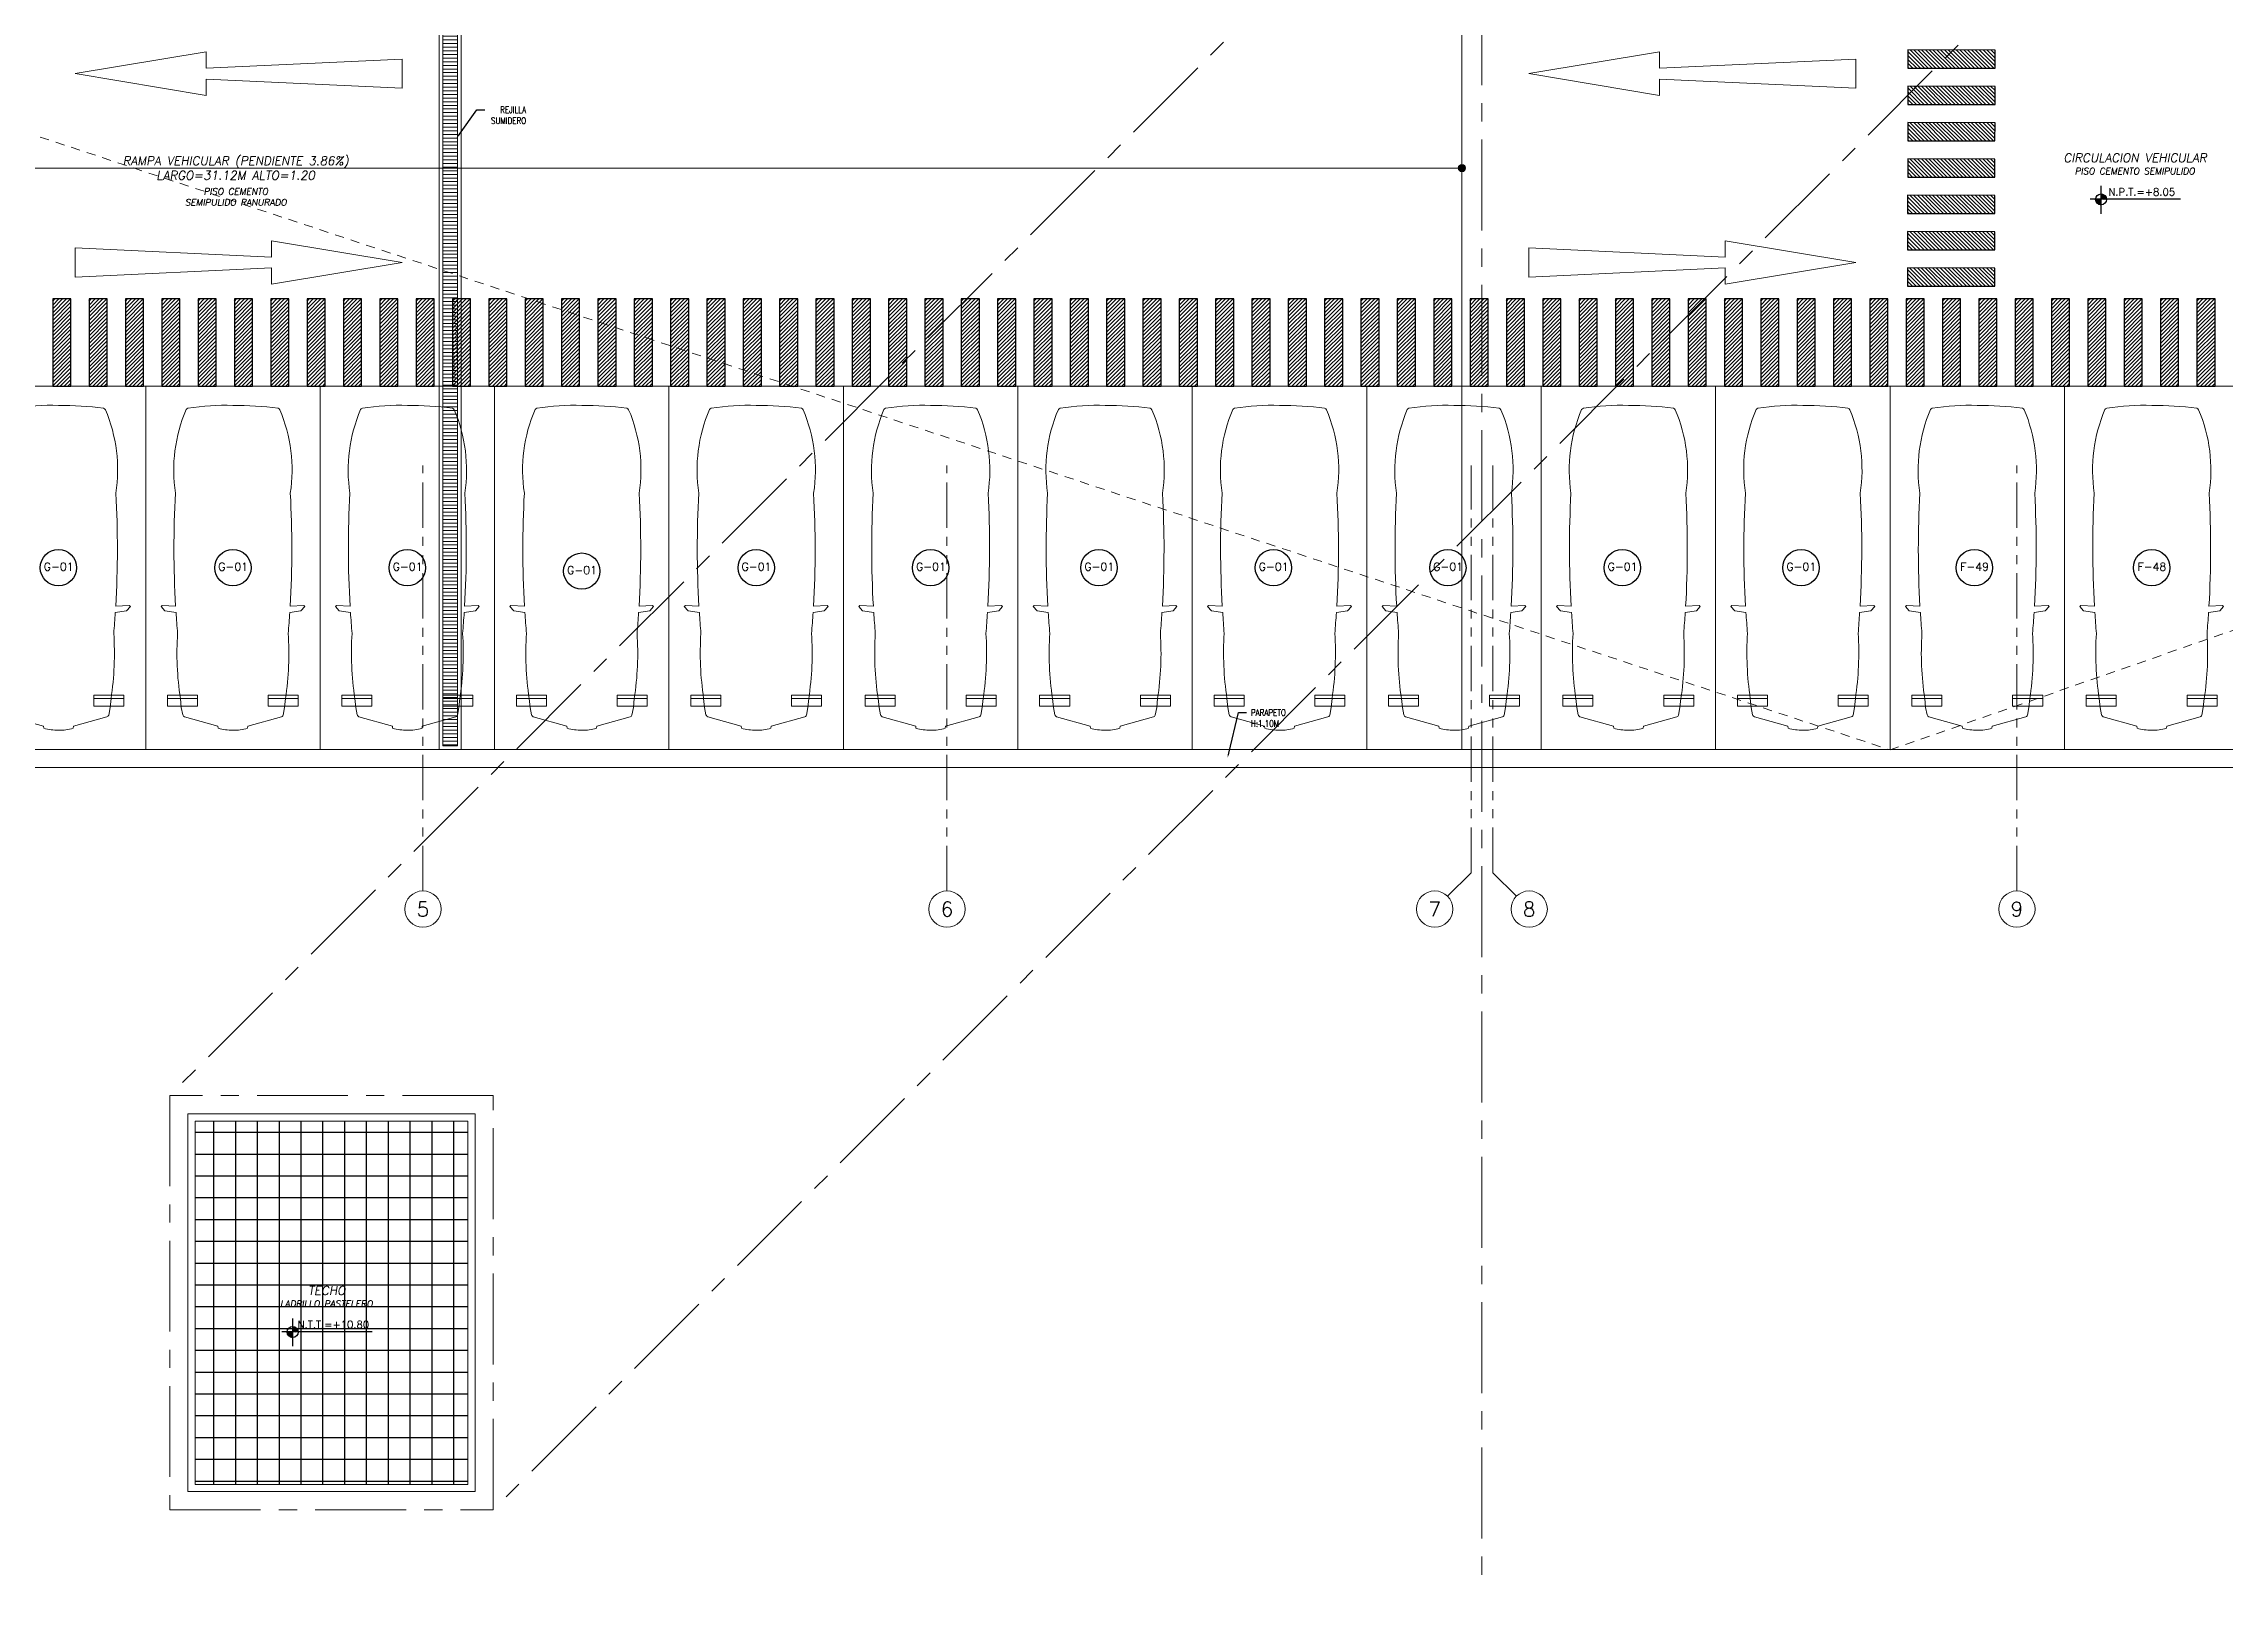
# Model space of a CAD drawing. Header units: millimetres. Extents: x 226317 to 226469, y 8188100 to 8188260.
# Drawn here: x 226368.7 to 226398.71, y 8188100.32 to 8188121.62 of the extents above; entities that cross this region are included whole.
import ezdxf
from ezdxf import colors
from ezdxf.entities.mleader import LeaderData, LeaderLine
from ezdxf.enums import TextEntityAlignment as Align
from ezdxf.math import Vec2, Vec3

# ---------------------------------------------------------------- set-up
doc = ezdxf.new("R2010")
doc.units = ezdxf.units.MM
for name, pattern in [('CENTER', [2, 1.25, -0.25, 0.25, -0.25]), ('HIDDEN2', [0.1875, 0.125, -0.0625]), ('PHANTOM', [2.5, 1.25, -0.25, 0.25, -0.25, 0.25, -0.25]), ('PHANTOM2', [1.25, 0.625, -0.125, 0.125, -0.125, 0.125, -0.125])]:
    doc.linetypes.add(name, pattern=pattern)
for name, color, linetype in [('A-COTAS INT', 8, 'Continuous'), ('A-EJES', 8, 'PHANTOM'), ('A-LINEAS', 8, 'Continuous'), ('A-MOBILIARIO', 8, 'Continuous'), ('A-MURO BAJO', 8, 'Continuous'), ('A-NIVELES-NPT', 8, 'Continuous'), ('A-NUMERO ESTAC', 8, 'Continuous'), ('A-PROYECCIONES', 8, 'HIDDEN2'), ('A-TEXTO-ACABADO PISO', 8, 'Continuous'), ('A-TEXTO-AMBIENTES', 8, 'Continuous'), ('A-TEXTO-INDICACIONES', 8, 'Continuous'), ('A_50_CortesElev', 8, 'CENTER'), ('CIRCULACION PEATONAL', 8, 'Continuous'), ('DLP_MURO BAJO', 8, 'Continuous'), ('HATCH', 8, 'Continuous')]:
    doc.layers.add(name, color=color, linetype=linetype)
doc.layers.add('A-ETAPAS', color=8, linetype='Continuous', lineweight=35, plot=False)
doc.styles.add('R80', font='romans.shx', dxfattribs={"width": 0.8, "oblique": 15, "height": 0.1})
doc.styles.add('ROMANS', font='ROMANS.shx', dxfattribs={"oblique": 10})
doc.styles.add('TXT_COTAS', font='romans.shx', dxfattribs={"width": 0.8})

# ---------------------------------------------------------------- blocks, each defined once
blk = doc.blocks.new('*U25')
at = {"layer": 'CIRCULACION PEATONAL'}
h = blk.add_hatch(dxfattribs=at)
h.set_pattern_fill('ANSI31', color=256, scale=0.3)
h.set_pattern_definition([(45, (63.250368, 0), (-0.0265165, 0.0265165), [])])
h.paths.add_polyline_path([(63.547, 0.228), (63.297, 0.228), (63.297, -0.972), (63.547, -0.972)])
h = blk.add_hatch(dxfattribs=at)
h.set_pattern_fill('ANSI31', color=256, scale=0.3)
h.set_pattern_definition([(45, (63.750368, 0), (-0.0265165, 0.0265165), [])])
h.paths.add_polyline_path([(64.047, 0.228), (63.797, 0.228), (63.797, -0.972), (64.047, -0.972)])
h = blk.add_hatch(dxfattribs=at)
h.set_pattern_fill('ANSI31', color=256, scale=0.3)
h.set_pattern_definition([(45, (64.250368, 0), (-0.0265165, 0.0265165), [])])
h.paths.add_polyline_path([(64.547, 0.228), (64.297, 0.228), (64.297, -0.972), (64.547, -0.972)])
h = blk.add_hatch(dxfattribs=at)
h.set_pattern_fill('ANSI31', color=256, scale=0.3)
h.set_pattern_definition([(45, (64.750368, 0), (-0.0265165, 0.0265165), [])])
h.paths.add_polyline_path([(65.047, 0.228), (64.797, 0.228), (64.797, -0.972), (65.047, -0.972)])
h = blk.add_hatch(dxfattribs=at)
h.set_pattern_fill('ANSI31', color=256, scale=0.3)
h.set_pattern_definition([(45, (65.250368, 0), (-0.0265165, 0.0265165), [])])
h.paths.add_polyline_path([(65.547, 0.228), (65.297, 0.228), (65.297, -0.972), (65.547, -0.972)])
h = blk.add_hatch(dxfattribs=at)
h.set_pattern_fill('ANSI31', color=256, scale=0.3)
h.set_pattern_definition([(45, (65.750368, 0), (-0.0265165, 0.0265165), [])])
h.paths.add_polyline_path([(66.047, 0.228), (65.797, 0.228), (65.797, -0.972), (66.047, -0.972)])
h = blk.add_hatch(dxfattribs=at)
h.set_pattern_fill('ANSI31', color=256, scale=0.3)
h.set_pattern_definition([(45, (66.250368, 0), (-0.0265165, 0.0265165), [])])
h.paths.add_polyline_path([(66.547, 0.228), (66.297, 0.228), (66.297, -0.972), (66.547, -0.972)])
h = blk.add_hatch(dxfattribs=at)
h.set_pattern_fill('ANSI31', color=256, scale=0.3)
h.set_pattern_definition([(45, (66.750368, 0), (-0.0265165, 0.0265165), [])])
h.paths.add_polyline_path([(67.047, 0.228), (66.797, 0.228), (66.797, -0.972), (67.047, -0.972)])
h = blk.add_hatch(dxfattribs=at)
h.set_pattern_fill('ANSI31', color=256, scale=0.3)
h.set_pattern_definition([(45, (67.250368, 0), (-0.0265165, 0.0265165), [])])
h.paths.add_polyline_path([(67.547, 0.228), (67.297, 0.228), (67.297, -0.972), (67.547, -0.972)])
h = blk.add_hatch(dxfattribs=at)
h.set_pattern_fill('ANSI31', color=256, scale=0.3)
h.set_pattern_definition([(45, (67.750368, 0), (-0.0265165, 0.0265165), [])])
h.paths.add_polyline_path([(68.047, 0.228), (67.797, 0.228), (67.797, -0.972), (68.047, -0.972)])
h = blk.add_hatch(dxfattribs=at)
h.set_pattern_fill('ANSI31', color=256, scale=0.3)
h.set_pattern_definition([(45, (68.250368, 0), (-0.0265165, 0.0265165), [])])
h.paths.add_polyline_path([(68.547, 0.228), (68.297, 0.228), (68.297, -0.972), (68.547, -0.972)])
h = blk.add_hatch(dxfattribs=at)
h.set_pattern_fill('ANSI31', color=256, scale=0.3)
h.set_pattern_definition([(45, (68.750368, 0), (-0.0265165, 0.0265165), [])])
h.paths.add_polyline_path([(69.047, 0.228), (68.797, 0.228), (68.797, -0.972), (69.047, -0.972)])
h = blk.add_hatch(dxfattribs=at)
h.set_pattern_fill('ANSI31', color=256, scale=0.3)
h.set_pattern_definition([(45, (69.250368, 0), (-0.0265165, 0.0265165), [])])
h.paths.add_polyline_path([(69.547, 0.228), (69.297, 0.228), (69.297, -0.972), (69.547, -0.972)])
h = blk.add_hatch(dxfattribs=at)
h.set_pattern_fill('ANSI31', color=256, scale=0.3)
h.set_pattern_definition([(45, (69.750368, 0), (-0.0265165, 0.0265165), [])])
h.paths.add_polyline_path([(70.047, 0.228), (69.797, 0.228), (69.797, -0.972), (70.047, -0.972)])
h = blk.add_hatch(dxfattribs=at)
h.set_pattern_fill('ANSI31', color=256, scale=0.3)
h.set_pattern_definition([(45, (70.250368, 0), (-0.0265165, 0.0265165), [])])
h.paths.add_polyline_path([(70.547, 0.228), (70.297, 0.228), (70.297, -0.972), (70.547, -0.972)])
h = blk.add_hatch(dxfattribs=at)
h.set_pattern_fill('ANSI31', color=256, scale=0.3)
h.set_pattern_definition([(45, (70.750368, 0), (-0.0265165, 0.0265165), [])])
h.paths.add_polyline_path([(71.047, 0.228), (70.797, 0.228), (70.797, -0.972), (71.047, -0.972)])
h = blk.add_hatch(dxfattribs=at)
h.set_pattern_fill('ANSI31', color=256, scale=0.3)
h.set_pattern_definition([(45, (71.250368, 0), (-0.0265165, 0.0265165), [])])
h.paths.add_polyline_path([(71.547, 0.228), (71.297, 0.228), (71.297, -0.972), (71.547, -0.972)])
h = blk.add_hatch(dxfattribs=at)
h.set_pattern_fill('ANSI31', color=256, scale=0.3)
h.set_pattern_definition([(45, (71.750368, 0), (-0.0265165, 0.0265165), [])])
h.paths.add_polyline_path([(72.047, 0.228), (71.797, 0.228), (71.797, -0.972), (72.047, -0.972)])
h = blk.add_hatch(dxfattribs=at)
h.set_pattern_fill('ANSI31', color=256, scale=0.3)
h.set_pattern_definition([(45, (72.250368, 0), (-0.0265165, 0.0265165), [])])
h.paths.add_polyline_path([(72.547, 0.228), (72.297, 0.228), (72.297, -0.972), (72.547, -0.972)])
h = blk.add_hatch(dxfattribs=at)
h.set_pattern_fill('ANSI31', color=256, scale=0.3)
h.set_pattern_definition([(45, (72.750368, 0), (-0.0265165, 0.0265165), [])])
h.paths.add_polyline_path([(73.047, 0.228), (72.797, 0.228), (72.797, -0.972), (73.047, -0.972)])
h = blk.add_hatch(dxfattribs=at)
h.set_pattern_fill('ANSI31', color=256, scale=0.3)
h.set_pattern_definition([(45, (73.250368, 0), (-0.0265165, 0.0265165), [])])
h.paths.add_polyline_path([(73.547, 0.228), (73.297, 0.228), (73.297, -0.972), (73.547, -0.972)])
h = blk.add_hatch(dxfattribs=at)
h.set_pattern_fill('ANSI31', color=256, scale=0.3)
h.set_pattern_definition([(45, (73.750368, 0), (-0.0265165, 0.0265165), [])])
h.paths.add_polyline_path([(74.047, 0.228), (73.797, 0.228), (73.797, -0.972), (74.047, -0.972)])
h = blk.add_hatch(dxfattribs=at)
h.set_pattern_fill('ANSI31', color=256, scale=0.3)
h.set_pattern_definition([(45, (74.250368, 0), (-0.0265165, 0.0265165), [])])
h.paths.add_polyline_path([(74.547, 0.228), (74.297, 0.228), (74.297, -0.972), (74.547, -0.972)])
h = blk.add_hatch(dxfattribs=at)
h.set_pattern_fill('ANSI31', color=256, scale=0.3)
h.set_pattern_definition([(45, (74.750368, 0), (-0.0265165, 0.0265165), [])])
h.paths.add_polyline_path([(75.047, 0.228), (74.797, 0.228), (74.797, -0.972), (75.047, -0.972)])
h = blk.add_hatch(dxfattribs=at)
h.set_pattern_fill('ANSI31', color=256, scale=0.3)
h.set_pattern_definition([(45, (75.250368, 0), (-0.0265165, 0.0265165), [])])
h.paths.add_polyline_path([(75.547, 0.228), (75.297, 0.228), (75.297, -0.972), (75.547, -0.972)])
h = blk.add_hatch(dxfattribs=at)
h.set_pattern_fill('ANSI31', color=256, scale=0.3)
h.set_pattern_definition([(45, (75.750368, 0), (-0.0265165, 0.0265165), [])])
h.paths.add_polyline_path([(76.047, 0.228), (75.797, 0.228), (75.797, -0.972), (76.047, -0.972)])
h = blk.add_hatch(dxfattribs=at)
h.set_pattern_fill('ANSI31', color=256, scale=0.3)
h.set_pattern_definition([(45, (76.250368, 0), (-0.0265165, 0.0265165), [])])
h.paths.add_polyline_path([(76.547, 0.228), (76.297, 0.228), (76.297, -0.972), (76.547, -0.972)])
h = blk.add_hatch(dxfattribs=at)
h.set_pattern_fill('ANSI31', color=256, scale=0.3)
h.set_pattern_definition([(45, (76.750368, 0), (-0.0265165, 0.0265165), [])])
h.paths.add_polyline_path([(77.047, 0.228), (76.797, 0.228), (76.797, -0.972), (77.047, -0.972)])
h = blk.add_hatch(dxfattribs=at)
h.set_pattern_fill('ANSI31', color=256, scale=0.3)
h.set_pattern_definition([(45, (77.250368, 0), (-0.0265165, 0.0265165), [])])
h.paths.add_polyline_path([(77.547, 0.228), (77.297, 0.228), (77.297, -0.972), (77.547, -0.972)])
h = blk.add_hatch(dxfattribs=at)
h.set_pattern_fill('ANSI31', color=256, scale=0.3)
h.set_pattern_definition([(45, (77.750368, 0), (-0.0265165, 0.0265165), [])])
h.paths.add_polyline_path([(78.047, 0.228), (77.797, 0.228), (77.797, -0.972), (78.047, -0.972)])
h = blk.add_hatch(dxfattribs=at)
h.set_pattern_fill('ANSI31', color=256, scale=0.3)
h.set_pattern_definition([(45, (78.250368, 0), (-0.0265165, 0.0265165), [])])
h.paths.add_polyline_path([(78.547, 0.228), (78.297, 0.228), (78.297, -0.972), (78.547, -0.972)])
h = blk.add_hatch(dxfattribs=at)
h.set_pattern_fill('ANSI31', color=256, scale=0.3)
h.set_pattern_definition([(45, (78.750368, 0), (-0.0265165, 0.0265165), [])])
h.paths.add_polyline_path([(79.047, 0.228), (78.797, 0.228), (78.797, -0.972), (79.047, -0.972)])
h = blk.add_hatch(dxfattribs=at)
h.set_pattern_fill('ANSI31', color=256, scale=0.3)
h.set_pattern_definition([(45, (79.250368, 0), (-0.0265165, 0.0265165), [])])
h.paths.add_polyline_path([(79.547, 0.228), (79.297, 0.228), (79.297, -0.972), (79.547, -0.972)])
h = blk.add_hatch(dxfattribs=at)
h.set_pattern_fill('ANSI31', color=256, scale=0.3)
h.set_pattern_definition([(45, (79.750368, 0), (-0.0265165, 0.0265165), [])])
h.paths.add_polyline_path([(80.047, 0.228), (79.797, 0.228), (79.797, -0.972), (80.047, -0.972)])
h = blk.add_hatch(dxfattribs=at)
h.set_pattern_fill('ANSI31', color=256, scale=0.3)
h.set_pattern_definition([(45, (80.250368, 0), (-0.0265165, 0.0265165), [])])
h.paths.add_polyline_path([(80.547, 0.228), (80.297, 0.228), (80.297, -0.972), (80.547, -0.972)])
h = blk.add_hatch(dxfattribs=at)
h.set_pattern_fill('ANSI31', color=256, scale=0.3)
h.set_pattern_definition([(45, (80.750368, 0), (-0.0265165, 0.0265165), [])])
h.paths.add_polyline_path([(81.047, 0.228), (80.797, 0.228), (80.797, -0.972), (81.047, -0.972)])
h = blk.add_hatch(dxfattribs=at)
h.set_pattern_fill('ANSI31', color=256, scale=0.3)
h.set_pattern_definition([(45, (81.250368, 0), (-0.0265165, 0.0265165), [])])
h.paths.add_polyline_path([(81.547, 0.228), (81.297, 0.228), (81.297, -0.972), (81.547, -0.972)])
h = blk.add_hatch(dxfattribs=at)
h.set_pattern_fill('ANSI31', color=256, scale=0.3)
h.set_pattern_definition([(45, (81.750368, 0), (-0.0265165, 0.0265165), [])])
h.paths.add_polyline_path([(82.047, 0.228), (81.797, 0.228), (81.797, -0.972), (82.047, -0.972)])
h = blk.add_hatch(dxfattribs=at)
h.set_pattern_fill('ANSI31', color=256, scale=0.3)
h.set_pattern_definition([(45, (82.250368, 0), (-0.0265165, 0.0265165), [])])
h.paths.add_polyline_path([(82.547, 0.228), (82.297, 0.228), (82.297, -0.972), (82.547, -0.972)])
h = blk.add_hatch(dxfattribs=at)
h.set_pattern_fill('ANSI31', color=256, scale=0.3)
h.set_pattern_definition([(45, (82.750368, 0), (-0.0265165, 0.0265165), [])])
h.paths.add_polyline_path([(83.047, 0.228), (82.797, 0.228), (82.797, -0.972), (83.047, -0.972)])
h = blk.add_hatch(dxfattribs=at)
h.set_pattern_fill('ANSI31', color=256, scale=0.3)
h.set_pattern_definition([(45, (83.250368, 0), (-0.0265165, 0.0265165), [])])
h.paths.add_polyline_path([(83.547, 0.228), (83.297, 0.228), (83.297, -0.972), (83.547, -0.972)])
h = blk.add_hatch(dxfattribs=at)
h.set_pattern_fill('ANSI31', color=256, scale=0.3)
h.set_pattern_definition([(45, (83.750368, 0), (-0.0265165, 0.0265165), [])])
h.paths.add_polyline_path([(84.047, 0.228), (83.797, 0.228), (83.797, -0.972), (84.047, -0.972)])
h = blk.add_hatch(dxfattribs=at)
h.set_pattern_fill('ANSI31', color=256, scale=0.3)
h.set_pattern_definition([(45, (84.250368, 0), (-0.0265165, 0.0265165), [])])
h.paths.add_polyline_path([(84.547, 0.228), (84.297, 0.228), (84.297, -0.972), (84.547, -0.972)])
h = blk.add_hatch(dxfattribs=at)
h.set_pattern_fill('ANSI31', color=256, scale=0.3)
h.set_pattern_definition([(45, (84.750368, 0), (-0.0265165, 0.0265165), [])])
h.paths.add_polyline_path([(85.047, 0.228), (84.797, 0.228), (84.797, -0.972), (85.047, -0.972)])
h = blk.add_hatch(dxfattribs=at)
h.set_pattern_fill('ANSI31', color=256, scale=0.3)
h.set_pattern_definition([(45, (85.250368, 0), (-0.0265165, 0.0265165), [])])
h.paths.add_polyline_path([(85.547, 0.228), (85.297, 0.228), (85.297, -0.972), (85.547, -0.972)])
h = blk.add_hatch(dxfattribs=at)
h.set_pattern_fill('ANSI31', color=256, scale=0.3)
h.set_pattern_definition([(45, (85.750368, 0), (-0.0265165, 0.0265165), [])])
h.paths.add_polyline_path([(86.047, 0.228), (85.797, 0.228), (85.797, -0.972), (86.047, -0.972)])
h = blk.add_hatch(dxfattribs=at)
h.set_pattern_fill('ANSI31', color=256, scale=0.3)
h.set_pattern_definition([(45, (86.250368, 0), (-0.0265165, 0.0265165), [])])
h.paths.add_polyline_path([(86.547, 0.228), (86.297, 0.228), (86.297, -0.972), (86.547, -0.972)])
h = blk.add_hatch(dxfattribs=at)
h.set_pattern_fill('ANSI31', color=256, scale=0.3)
h.set_pattern_definition([(45, (86.750368, 0), (-0.0265165, 0.0265165), [])])
h.paths.add_polyline_path([(87.047, 0.228), (86.797, 0.228), (86.797, -0.972), (87.047, -0.972)])
h = blk.add_hatch(dxfattribs=at)
h.set_pattern_fill('ANSI31', color=256, scale=0.3)
h.set_pattern_definition([(45, (87.250368, 0), (-0.0265165, 0.0265165), [])])
h.paths.add_polyline_path([(87.547, 0.228), (87.297, 0.228), (87.297, -0.972), (87.547, -0.972)])
h = blk.add_hatch(dxfattribs=at)
h.set_pattern_fill('ANSI31', color=256, scale=0.3)
h.set_pattern_definition([(45, (87.750368, 0), (-0.0265165, 0.0265165), [])])
h.paths.add_polyline_path([(88.047, 0.228), (87.797, 0.228), (87.797, -0.972), (88.047, -0.972)])
h = blk.add_hatch(dxfattribs=at)
h.set_pattern_fill('ANSI31', color=256, scale=0.3)
h.set_pattern_definition([(45, (88.250368, 0), (-0.0265165, 0.0265165), [])])
h.paths.add_polyline_path([(88.547, 0.228), (88.297, 0.228), (88.297, -0.972), (88.547, -0.972)])
h = blk.add_hatch(dxfattribs=at)
h.set_pattern_fill('ANSI31', color=256, scale=0.3)
h.set_pattern_definition([(45, (88.750368, 0), (-0.0265165, 0.0265165), [])])
h.paths.add_polyline_path([(89.047, 0.228), (88.797, 0.228), (88.797, -0.972), (89.047, -0.972)])
h = blk.add_hatch(dxfattribs=at)
h.set_pattern_fill('ANSI31', color=256, scale=0.3)
h.set_pattern_definition([(45, (89.250368, 0), (-0.0265165, 0.0265165), [])])
h.paths.add_polyline_path([(89.547, 0.228), (89.297, 0.228), (89.297, -0.972), (89.547, -0.972)])
h = blk.add_hatch(dxfattribs=at)
h.set_pattern_fill('ANSI31', color=256, scale=0.3)
h.set_pattern_definition([(45, (89.750368, 0), (-0.0265165, 0.0265165), [])])
h.paths.add_polyline_path([(90.047, 0.228), (89.797, 0.228), (89.797, -0.972), (90.047, -0.972)])
h = blk.add_hatch(dxfattribs=at)
h.set_pattern_fill('ANSI31', color=256, scale=0.3)
h.set_pattern_definition([(45, (90.250368, 0), (-0.0265165, 0.0265165), [])])
h.paths.add_polyline_path([(90.547, 0.228), (90.297, 0.228), (90.297, -0.972), (90.547, -0.972)])
h = blk.add_hatch(dxfattribs=at)
h.set_pattern_fill('ANSI31', color=256, scale=0.3)
h.set_pattern_definition([(45, (90.750368, 0), (-0.0265165, 0.0265165), [])])
h.paths.add_polyline_path([(91.047, 0.228), (90.797, 0.228), (90.797, -0.972), (91.047, -0.972)])
h = blk.add_hatch(dxfattribs=at)
h.set_pattern_fill('ANSI31', color=256, scale=0.3)
h.set_pattern_definition([(45, (91.250368, 0), (-0.0265165, 0.0265165), [])])
h.paths.add_polyline_path([(91.547, 0.228), (91.297, 0.228), (91.297, -0.972), (91.547, -0.972)])
h = blk.add_hatch(dxfattribs=at)
h.set_pattern_fill('ANSI31', color=256, scale=0.3)
h.set_pattern_definition([(45, (91.750368, 0), (-0.0265165, 0.0265165), [])])
h.paths.add_polyline_path([(92.047, 0.228), (91.797, 0.228), (91.797, -0.972), (92.047, -0.972)])
h = blk.add_hatch(dxfattribs=at)
h.set_pattern_fill('ANSI31', color=256, scale=0.3)
h.set_pattern_definition([(45, (92.250368, 0), (-0.0265165, 0.0265165), [])])
h.paths.add_polyline_path([(92.547, 0.228), (92.297, 0.228), (92.297, -0.972), (92.547, -0.972)])
h = blk.add_hatch(dxfattribs=at)
h.set_pattern_fill('ANSI31', color=256, scale=0.3)
h.set_pattern_definition([(45, (92.750368, 0), (-0.0265165, 0.0265165), [])])
h.paths.add_polyline_path([(93.047, 0.228), (92.797, 0.228), (92.797, -0.972), (93.047, -0.972)])
for points in [[(63.297, -0.972), (63.547, -0.972), (63.547, 0.228), (63.297, 0.228)], [(63.797, -0.972), (64.047, -0.972), (64.047, 0.228), (63.797, 0.228)], [(64.297, -0.972), (64.547, -0.972), (64.547, 0.228), (64.297, 0.228)], [(64.797, -0.972), (65.047, -0.972), (65.047, 0.228), (64.797, 0.228)], [(65.297, -0.972), (65.547, -0.972), (65.547, 0.228), (65.297, 0.228)], [(65.797, -0.972), (66.047, -0.972), (66.047, 0.228), (65.797, 0.228)], [(66.297, -0.972), (66.547, -0.972), (66.547, 0.228), (66.297, 0.228)], [(66.797, -0.972), (67.047, -0.972), (67.047, 0.228), (66.797, 0.228)], [(67.297, -0.972), (67.547, -0.972), (67.547, 0.228), (67.297, 0.228)], [(67.797, -0.972), (68.047, -0.972), (68.047, 0.228), (67.797, 0.228)], [(68.297, -0.972), (68.547, -0.972), (68.547, 0.228), (68.297, 0.228)], [(68.797, -0.972), (69.047, -0.972), (69.047, 0.228), (68.797, 0.228)], [(69.297, -0.972), (69.547, -0.972), (69.547, 0.228), (69.297, 0.228)], [(69.797, -0.972), (70.047, -0.972), (70.047, 0.228), (69.797, 0.228)], [(70.297, -0.972), (70.547, -0.972), (70.547, 0.228), (70.297, 0.228)], [(70.797, -0.972), (71.047, -0.972), (71.047, 0.228), (70.797, 0.228)], [(71.297, -0.972), (71.547, -0.972), (71.547, 0.228), (71.297, 0.228)], [(71.797, -0.972), (72.047, -0.972), (72.047, 0.228), (71.797, 0.228)], [(72.297, -0.972), (72.547, -0.972), (72.547, 0.228), (72.297, 0.228)], [(72.797, -0.972), (73.047, -0.972), (73.047, 0.228), (72.797, 0.228)], [(73.297, -0.972), (73.547, -0.972), (73.547, 0.228), (73.297, 0.228)], [(73.797, -0.972), (74.047, -0.972), (74.047, 0.228), (73.797, 0.228)], [(74.297, -0.972), (74.547, -0.972), (74.547, 0.228), (74.297, 0.228)], [(74.797, -0.972), (75.047, -0.972), (75.047, 0.228), (74.797, 0.228)], [(75.297, -0.972), (75.547, -0.972), (75.547, 0.228), (75.297, 0.228)], [(75.797, -0.972), (76.047, -0.972), (76.047, 0.228), (75.797, 0.228)], [(76.297, -0.972), (76.547, -0.972), (76.547, 0.228), (76.297, 0.228)], [(76.797, -0.972), (77.047, -0.972), (77.047, 0.228), (76.797, 0.228)], [(77.297, -0.972), (77.547, -0.972), (77.547, 0.228), (77.297, 0.228)], [(77.797, -0.972), (78.047, -0.972), (78.047, 0.228), (77.797, 0.228)], [(78.297, -0.972), (78.547, -0.972), (78.547, 0.228), (78.297, 0.228)], [(78.797, -0.972), (79.047, -0.972), (79.047, 0.228), (78.797, 0.228)], [(79.297, -0.972), (79.547, -0.972), (79.547, 0.228), (79.297, 0.228)], [(79.797, -0.972), (80.047, -0.972), (80.047, 0.228), (79.797, 0.228)], [(80.297, -0.972), (80.547, -0.972), (80.547, 0.228), (80.297, 0.228)], [(80.797, -0.972), (81.047, -0.972), (81.047, 0.228), (80.797, 0.228)], [(81.297, -0.972), (81.547, -0.972), (81.547, 0.228), (81.297, 0.228)], [(81.797, -0.972), (82.047, -0.972), (82.047, 0.228), (81.797, 0.228)], [(82.297, -0.972), (82.547, -0.972), (82.547, 0.228), (82.297, 0.228)], [(82.797, -0.972), (83.047, -0.972), (83.047, 0.228), (82.797, 0.228)], [(83.297, -0.972), (83.547, -0.972), (83.547, 0.228), (83.297, 0.228)], [(83.797, -0.972), (84.047, -0.972), (84.047, 0.228), (83.797, 0.228)], [(84.297, -0.972), (84.547, -0.972), (84.547, 0.228), (84.297, 0.228)], [(84.797, -0.972), (85.047, -0.972), (85.047, 0.228), (84.797, 0.228)], [(85.297, -0.972), (85.547, -0.972), (85.547, 0.228), (85.297, 0.228)], [(85.797, -0.972), (86.047, -0.972), (86.047, 0.228), (85.797, 0.228)], [(86.297, -0.972), (86.547, -0.972), (86.547, 0.228), (86.297, 0.228)], [(86.797, -0.972), (87.047, -0.972), (87.047, 0.228), (86.797, 0.228)], [(87.297, -0.972), (87.547, -0.972), (87.547, 0.228), (87.297, 0.228)], [(87.797, -0.972), (88.047, -0.972), (88.047, 0.228), (87.797, 0.228)], [(88.297, -0.972), (88.547, -0.972), (88.547, 0.228), (88.297, 0.228)], [(88.797, -0.972), (89.047, -0.972), (89.047, 0.228), (88.797, 0.228)], [(89.297, -0.972), (89.547, -0.972), (89.547, 0.228), (89.297, 0.228)], [(89.797, -0.972), (90.047, -0.972), (90.047, 0.228), (89.797, 0.228)], [(90.297, -0.972), (90.547, -0.972), (90.547, 0.228), (90.297, 0.228)], [(90.797, -0.972), (91.047, -0.972), (91.047, 0.228), (90.797, 0.228)], [(91.297, -0.972), (91.547, -0.972), (91.547, 0.228), (91.297, 0.228)], [(91.797, -0.972), (92.047, -0.972), (92.047, 0.228), (91.797, 0.228)], [(92.297, -0.972), (92.547, -0.972), (92.547, 0.228), (92.297, 0.228)], [(92.797, -0.972), (93.047, -0.972), (93.047, 0.228), (92.797, 0.228)]]:
    blk.add_lwpolyline(points, close=True, dxfattribs=at)
blk = doc.blocks.new('EJES 1P')
at = {"layer": 'A-EJES', "color": 8, "linetype": 'PHANTOM2', "lineweight": 0}
for p, q in [((40.951, -18.221), (41.274, -17.898)), ((41.898, -18.221), (41.574, -17.898))]:
    blk.add_line(p, q, dxfattribs=at)
for points in [[(26.854, -18.151), (26.854, -12.292)], [(34.064, -18.151), (34.064, -12.292)], [(41.274, -17.898), (41.274, -12.292)], [(41.574, -17.898), (41.574, -12.292)], [(48.784, -18.151), (48.784, -12.292)]]:
    blk.add_lwpolyline(points, dxfattribs=at)
at = {"layer": 'A-EJES', "color": 8, "linetype": 'Continuous', "lineweight": 0}
for centre in [(26.854, -18.398), (34.064, -18.398), (40.774, -18.398), (42.074, -18.398), (48.784, -18.398)]:
    blk.add_circle(centre, 0.25, dxfattribs=at)
at = {"layer": 'A-EJES', "color": 8, "linetype": 'Continuous', "lineweight": 0, "style": 'ROMANS'}
for s, p in [('5', (26.854, -18.398)), ('6', (34.064, -18.398)), ('7', (40.774, -18.398)), ('8', (42.074, -18.398)), ('9', (48.784, -18.398))]:
    blk.add_text(s, height=0.2, dxfattribs=at).set_placement(p, align=Align.MIDDLE_CENTER)
blk = doc.blocks.new('EJE')
at = {"linetype": 'Continuous'}
blk.add_circle((0, 0), 0.5, dxfattribs=at)
at = {"layer": 'A-TEXTO-INDICACIONES', "style": 'ROMANS'}
blk.add_attdef('EJE', text='', height=0.22, rotation=0, dxfattribs=at).set_placement((0.007, 0.028), align=Align.MIDDLE_CENTER)
blk = doc.blocks.new('numeración')
at = {"layer": 'A-NUMERO ESTAC', "color": 8, "lineweight": 0, "xscale": 0.5, "yscale": 0.5, "zscale": 0.5}
for p, values in [((-96.171, -98.2), {'EJE': 'G-01'}), ((-93.771, -98.2), {'EJE': 'G-01'}), ((-91.371, -98.2), {'EJE': 'G-01'}), ((-88.971, -98.247), {'EJE': 'G-01'}), ((-86.571, -98.2), {'EJE': 'G-01'}), ((-84.171, -98.2), {'EJE': 'G-01'}), ((-81.855, -98.2), {'EJE': 'G-01'}), ((-79.455, -98.2), {'EJE': 'G-01'}), ((-77.055, -98.2), {'EJE': 'G-01'}), ((-74.655, -98.2), {'EJE': 'G-01'}), ((-72.196, -98.2), {'EJE': 'G-01'}), ((-69.811, -98.2), {'EJE': 'F-49'}), ((-67.371, -98.2), {'EJE': 'F-48'})]:
    blk.add_blockref('EJE', p, dxfattribs=at).add_auto_attribs(values)
blk = doc.blocks.new('*U60')
at = {"color": 8, "lineweight": 0, "ltscale": 0.5}
for p, q in [((0.3, 4.302), (0.713, 4.302)), ((2.1, 4.302), (1.687, 4.302))]:
    blk.add_line(p, q, dxfattribs=at)
for points in [[(0, 0), (2.4, 0), (2.4, 5), (0, 5)], [(0.3, 4.405), (0.3, 4.255), (0.713, 4.255), (0.713, 4.405)], [(1.687, 4.405), (1.687, 4.255), (2.1, 4.255), (2.1, 4.405)]]:
    blk.add_lwpolyline(points, close=True, dxfattribs=at)
blk.add_lwpolyline([(1.988, 3.029), (2.175, 3.018), (2.189, 3.033), (2.136, 3.092), (1.982, 3.115, 0.005253), (1.961, 3.403, 0.053235), (1.923, 4.298), (1.91, 4.424), (1.891, 4.525), (1.886, 4.535, 0.218656), (1.867, 4.551), (1.406, 4.68), (1.402, 4.708, 0.091554), (1.2, 4.734, 0.09162), (0.998, 4.709), (0.994, 4.682), (0.533, 4.552, 0.218656), (0.514, 4.536), (0.509, 4.527), (0.49, 4.425), (0.477, 4.3, 0.053235), (0.439, 3.404, 0.005253), (0.418, 3.116), (0.264, 3.093), (0.211, 3.034), (0.225, 3.019), (0.412, 3.03, 0.028265), (0.41, 1.476, 0.139924), (0.555, 0.325, 0.272148), (0.579, 0.306, 0.035353), (1.2, 0.266, 0.045639), (1.819, 0.305, 0.272148), (1.843, 0.324, 0.139889), (1.99, 1.475, 0.028265)], format="xyb", close=True, dxfattribs=at)
blk = doc.blocks.new('*U20')
at = {"layer": 'CIRCULACION PEATONAL'}
h = blk.add_hatch(dxfattribs=at)
h.set_pattern_fill('ANSI31', color=256, scale=0.3)
h.set_pattern_definition([(45, (114.11085, 0), (-0.0265165, 0.0265165), [])])
h.paths.add_polyline_path([(114.408, 0.228), (114.158, 0.228), (114.158, -0.972), (114.408, -0.972)])
h = blk.add_hatch(dxfattribs=at)
h.set_pattern_fill('ANSI31', color=256, scale=0.3)
h.set_pattern_definition([(45, (114.61085, 0), (-0.0265165, 0.0265165), [])])
h.paths.add_polyline_path([(114.908, 0.228), (114.658, 0.228), (114.658, -0.972), (114.908, -0.972)])
h = blk.add_hatch(dxfattribs=at)
h.set_pattern_fill('ANSI31', color=256, scale=0.3)
h.set_pattern_definition([(45, (115.11085, 0), (-0.0265165, 0.0265165), [])])
h.paths.add_polyline_path([(115.408, 0.228), (115.158, 0.228), (115.158, -0.972), (115.408, -0.972)])
h = blk.add_hatch(dxfattribs=at)
h.set_pattern_fill('ANSI31', color=256, scale=0.3)
h.set_pattern_definition([(45, (115.61085, 0), (-0.0265165, 0.0265165), [])])
h.paths.add_polyline_path([(115.908, 0.228), (115.658, 0.228), (115.658, -0.972), (115.908, -0.972)])
h = blk.add_hatch(dxfattribs=at)
h.set_pattern_fill('ANSI31', color=256, scale=0.3)
h.set_pattern_definition([(45, (116.11085, 0), (-0.0265165, 0.0265165), [])])
h.paths.add_polyline_path([(116.408, 0.228), (116.158, 0.228), (116.158, -0.972), (116.408, -0.972)])
h = blk.add_hatch(dxfattribs=at)
h.set_pattern_fill('ANSI31', color=256, scale=0.3)
h.set_pattern_definition([(45, (116.61085, 0), (-0.0265165, 0.0265165), [])])
h.paths.add_polyline_path([(116.908, 0.228), (116.658, 0.228), (116.658, -0.972), (116.908, -0.972)])
h = blk.add_hatch(dxfattribs=at)
h.set_pattern_fill('ANSI31', color=256, scale=0.3)
h.set_pattern_definition([(45, (117.11085, 0), (-0.0265165, 0.0265165), [])])
h.paths.add_polyline_path([(117.408, 0.228), (117.158, 0.228), (117.158, -0.972), (117.408, -0.972)])
for points in [[(114.158, -0.972), (114.408, -0.972), (114.408, 0.228), (114.158, 0.228)], [(114.658, -0.972), (114.908, -0.972), (114.908, 0.228), (114.658, 0.228)], [(115.158, -0.972), (115.408, -0.972), (115.408, 0.228), (115.158, 0.228)], [(115.658, -0.972), (115.908, -0.972), (115.908, 0.228), (115.658, 0.228)], [(116.158, -0.972), (116.408, -0.972), (116.408, 0.228), (116.158, 0.228)], [(116.658, -0.972), (116.908, -0.972), (116.908, 0.228), (116.658, 0.228)], [(117.158, -0.972), (117.408, -0.972), (117.408, 0.228), (117.158, 0.228)]]:
    blk.add_lwpolyline(points, close=True, dxfattribs=at)
blk = doc.blocks.new('PO_GUARDIA CIVIL ESQ FAISANES_PLANTAS_Sotanos_REVA_2022.01.24 - copia$0$XREF_SOTANOS - ETAPA 1-2020.06.26$0$frr')
at = {"color": 8, "lineweight": 0}
blk.add_lwpolyline([(-0.2, -4.5), (0.2, -4.5), (0.075, -1.8), (0.3, -1.8), (0, 0), (-0.3, -1.8), (-0.075, -1.8)], close=True, dxfattribs=at)
blk = doc.blocks.new('SIM NIVEL PLANTA')
at = {"linetype": 'Continuous'}
h = blk.add_hatch(dxfattribs=at)
h.set_pattern_fill('_USER', color=256, scale=0.099996, angle=45, style=0, pattern_type=0)
h.set_pattern_definition([(45, (35396.10581, 26516.4892), (-0.0707080889, 0.0707080889), [])])
h.paths.add_polyline_path([(-17.03, 0), (-15.53, 0, 0.409209), (-17.03, 1.47)])
h.paths.add_polyline_path([(-18.53, 0, 0.419236), (-17.03, -1.53), (-17.03, 0)])
for p, q in [((4.81, 0), (-20, 0)), ((-17.03, -3.97), (-17.03, 3.72))]:
    blk.add_line(p, q)
blk.add_circle((-17.03, -0.03), 1.5, dxfattribs=at)
at = {"style": 'R80'}
blk.add_attdef('N.P.T.+0.00', text='', height=2.03, dxfattribs=at).set_placement((-5.83, 2.01), align=Align.MIDDLE_CENTER)
blk = doc.blocks.new('TEXTOSSS')
at = {"transparency": 33554483}
for p, rotation in [((-98.672, -80.2), 90), ((-78.672, -80.2), 90), ((-94.172, -82.8), 270), ((-74.172, -82.8), 270)]:
    blk.add_blockref('PO_GUARDIA CIVIL ESQ FAISANES_PLANTAS_Sotanos_REVA_2022.01.24 - copia$0$XREF_SOTANOS - ETAPA 1-2020.06.26$0$frr', p, dxfattribs=dict(at, rotation=rotation))
at = {"layer": 'A-NIVELES-NPT', "xscale": 0.05, "yscale": 0.05, "zscale": 0.05}
blk.add_blockref('SIM NIVEL PLANTA', (-69.947, -81.93), dxfattribs=at).add_auto_attribs({'N.P.T.+0.00': 'N.P.T.=+8.05'})
at = {"layer": 'A-TEXTO-ACABADO PISO', "color": 8, "lineweight": 0, "char_height": 0.09, "attachment_point": 2, "style": 'ROMANS'}
for s, insert in [('PISO CEMENTO SEMIPULIDO', (-70.335, -81.497)), ('PISO CEMENTO SEMIPULIDO RANURADO', (-96.462, -81.777))]:
    blk.add_mtext_dynamic_manual_height_columns(s, width=1.58631, gutter_width=12.5, heights=[0], dxfattribs=dict(at, insert=insert))
at = {"layer": 'A-TEXTO-AMBIENTES', "color": 8, "lineweight": 0, "char_height": 0.12, "attachment_point": 5, "style": 'ROMANS'}
for s, insert, width in [('CIRCULACION VEHICULAR', (-70.33, -81.359, 0), 2.55621), ('RAMPA VEHICULAR (PENDIENTE 3.86%)\\PLARGO=31.12M ALTO=1.20 ', (-96.463, -81.5), 7.19157)]:
    blk.add_mtext(s, dxfattribs=dict(at, insert=insert, width=width))
at = {"layer": 'A-TEXTO-INDICACIONES', "color": 8, "lineweight": 0}
ml = blk.add_multileader_mtext('Standard', dxfattribs=at)
ml.set_content('REJILLA SUMIDERO', color=8, style='TXT_COTAS')
ml.set_leader_properties(color=7)
ml.build(insert=Vec2(0, 0))
ml.multileader.update_dxf_attribs({"dogleg_length": 0.11, "arrow_head_size": 0.07})
ctx = ml.context
ctx.base_point, ctx.char_height, ctx.arrow_head_size, ctx.landing_gap_size, ctx.plane_origin = Vec3(-93.035, -80.698), 0.09, 0.07, 0.05, Vec3(-92.252, -81.223)
ctx.text_align_type = 2
notes = []
notes.append((ctx, [(1, (1, 1, 0), (-93.145, -80.698), (1, 0), 0.11, [(0, [(-93.427, -81.091)], 0, [])])]))
ctx.mtext.insert, ctx.mtext.width, ctx.mtext.alignment, ctx.mtext.flow_direction = Vec3(-92.467, -80.653), 0.54273, 3, 5
ml = blk.add_multileader_mtext('Standard', dxfattribs=at)
ml.set_content('\\pxsm1,ql,t16;PARAPETO\\PH:1.10M', color=8, style='TXT_COTAS')
ml.set_leader_properties(color=7)
ml.build(insert=Vec2(0, 0))
ml.multileader.update_dxf_attribs({"dogleg_length": 0.11, "arrow_head_size": 0.07})
ctx = ml.context
ctx.base_point, ctx.char_height, ctx.arrow_head_size, ctx.landing_gap_size, ctx.plane_origin = Vec3(-82.556, -88.994), 0.09, 0.07, 0.05, Vec3(-82.819, -89.432)
ctx.text_align_type = 2
notes.append((ctx, [(0, (1, 1, 0), (-82.666, -88.994), (1, 0), 0.11, [(0, [(-82.817, -89.618)], 0, [])])]))
ctx.mtext.insert, ctx.mtext.width, ctx.mtext.defined_height, ctx.mtext.alignment, ctx.mtext.flow_direction = Vec3(-81.995, -88.949), 0.5012, 0.434, 3, 5
for ctx, leaders in notes:
    for number, flags, end, landing, length, lines in leaders:
        leader = LeaderData()
        leader.index, (leader.has_last_leader_line, leader.has_dogleg_vector, leader.attachment_direction) = number, flags
        leader.last_leader_point, leader.dogleg_vector, leader.dogleg_length = Vec3(end), Vec3(landing), length
        for number, points, colour, breaks in lines:
            line = LeaderLine()
            line.index, line.vertices, line.color, line.breaks = number, Vec3.list(points), colors.encode_raw_color(colour), breaks
            leader.lines.append(line)
        ctx.leaders.append(leader)
blk = doc.blocks.new('arq. estac.')
at = {"lineweight": 0}
h = blk.add_hatch(dxfattribs=at)
h.set_pattern_fill('_USER', color=8, scale=0.05, pattern_type=0)
h.set_pattern_definition([(0, (231.91087, -27.879156), (0, 0.05), [])])
h.paths.add_polyline_path([(226669.619, 8188132.504), (226669.819, 8188132.504), (226669.819, 8188116.604), (226669.619, 8188116.604)])
h = blk.add_hatch(color=8, dxfattribs=at)
h.dxf.hatch_style = 1
edge = h.paths.add_edge_path()
edge.add_arc((226683.639, 8188124.554), 0.05, 0, 360)
at = {"layer": 'HATCH'}
h = blk.add_hatch(dxfattribs=at)
h.set_pattern_fill('_USER', color=256, scale=0.3, double=1, pattern_type=0)
h.set_pattern_definition([(0, (226668.0462, 8188111.43952), (0, 0.3), []), (90, (226668.0462, 8188111.43952), (-0.3, 2e-17), [])])
h.paths.add_polyline_path([(226666.211, 8188106.44), (226669.961, 8188106.44), (226669.961, 8188111.44), (226666.211, 8188111.44)])
at = {"color": 8, "lineweight": 0}
blk.add_line((226652.517, 8188124.554), (226683.639, 8188124.553), dxfattribs=at)
for points in [[(226669.569, 8188132.554), (226669.869, 8188132.554), (226669.869, 8188116.554), (226669.569, 8188116.554)], [(226669.619, 8188132.504), (226669.819, 8188132.504), (226669.819, 8188116.604), (226669.619, 8188116.604)]]:
    blk.add_lwpolyline(points, close=True, dxfattribs=at)
blk.add_circle((226683.639, 8188124.554), 0.05, dxfattribs=at)
at = {"layer": 'A-ETAPAS', "color": 8, "linetype": 'CENTER', "lineweight": 0}
blk.add_line((226683.914, 8188264.946), (226683.914, 8188104.966), dxfattribs=at)
at = {"layer": 'A-LINEAS', "color": 8, "lineweight": 0}
blk.add_lwpolyline([(226652.519, 8188132.554), (226652.519, 8188116.554), (226683.639, 8188116.554), (226683.639, 8188132.554)], close=True, dxfattribs=at)
at = {"layer": 'A-MURO BAJO', "color": 8, "lineweight": 0}
for points in [[(226626.049, 8188122.991), (226627.636, 8188116.304), (226759.379, 8188116.304)], [(226643.815, 8188116.554), (226759.129, 8188116.554), (226759.129, 8188121.554)]]:
    blk.add_lwpolyline(points, dxfattribs=at)
for points in [[(226666.111, 8188106.34), (226670.061, 8188106.34), (226670.061, 8188111.54), (226666.111, 8188111.54)], [(226666.211, 8188106.44), (226669.961, 8188106.44), (226669.961, 8188111.44), (226666.211, 8188111.44)]]:
    blk.add_lwpolyline(points, close=True, dxfattribs=at)
at = {"layer": 'A-PROYECCIONES', "color": 8, "lineweight": 0}
for p, q in [((226641.225, 8188132.554), (226689.529, 8188116.547)), ((226689.529, 8188116.547), (226735.414, 8188132.554))]:
    blk.add_line(p, q, dxfattribs=at)
at = {"layer": 'A_50_CortesElev', "color": 8, "lineweight": 0}
for p, q in [((226687.074, 8188133.004), (226665.861, 8188111.791)), ((226691.525, 8188127.304), (226670.312, 8188106.091)), ((226670.312, 8188111.791), (226665.861, 8188111.791)), ((226665.861, 8188111.791), (226665.861, 8188106.091)), ((226670.312, 8188106.091), (226670.312, 8188111.791)), ((226665.861, 8188106.091), (226670.312, 8188106.091))]:
    blk.add_line(p, q, dxfattribs=at)
blk.add_blockref('EJES 1P', (226642.49, 8188132.754))
at = {"transparency": 33554483}
for p, rotation in [((226684.559, 8188125.854), 90), ((226689.059, 8188123.254), 270)]:
    blk.add_blockref('PO_GUARDIA CIVIL ESQ FAISANES_PLANTAS_Sotanos_REVA_2022.01.24 - copia$0$XREF_SOTANOS - ETAPA 1-2020.06.26$0$frr', p, dxfattribs=dict(at, rotation=rotation))
for name, p, rotation in [('*U20', (226690.962, 8188240.335), 269.8920787475916), ('*U25', (226757.297, 8188121.781), 180.0005141974605)]:
    blk.add_blockref(name, p, dxfattribs=dict(rotation=rotation))
at = {"layer": 'A-COTAS INT'}
blk.add_blockref('TEXTOSSS', (226763.231, 8188206.054), dxfattribs=at)
at = {"layer": 'A-ETAPAS'}
blk.add_blockref('numeración', (226760.5, 8188217.254), dxfattribs=at)
at = {"layer": 'A-MOBILIARIO', "rotation": 180}
for p in [(226665.529, 8188121.554), (226667.929, 8188121.554), (226670.329, 8188121.554), (226672.729, 8188121.554), (226675.129, 8188121.554), (226677.529, 8188121.554), (226679.929, 8188121.554), (226682.329, 8188121.554), (226684.729, 8188121.554), (226687.129, 8188121.554), (226689.529, 8188121.554), (226691.929, 8188121.554), (226694.329, 8188121.554)]:
    blk.add_blockref('*U60', p, dxfattribs=at)
at = {"layer": 'A-NIVELES-NPT', "xscale": 0.05, "yscale": 0.05, "zscale": 0.05}
blk.add_blockref('SIM NIVEL PLANTA', (226668.403, 8188108.538), dxfattribs=at).add_auto_attribs({'N.P.T.+0.00': 'N.T.T.=+10.80'})
at = {"layer": 'DLP_MURO BAJO', "color": 8}
blk.add_blockref('EJES 1P', (226642.49, 8188132.754), dxfattribs=at)
at = {"layer": 'A-TEXTO-ACABADO PISO', "insert": (226668.015, 8188108.971), "char_height": 0.09, "attachment_point": 2, "style": 'ROMANS'}
blk.add_mtext_dynamic_manual_height_columns('LADRILLO PASTELERO', width=1.58631, gutter_width=12.5, heights=[0], dxfattribs=at)
at = {"layer": 'A-TEXTO-AMBIENTES', "insert": (226668.02, 8188109.108, 0), "char_height": 0.12, "width": 2.55621, "attachment_point": 5, "style": 'ROMANS'}
blk.add_mtext('TECHO', dxfattribs=at)

msp = doc.modelspace()

# ---------------------------------------------------------------- block references
msp.add_blockref('arq. estac.', (-295.422, -4.646))

doc.saveas('drawing.dxf')
